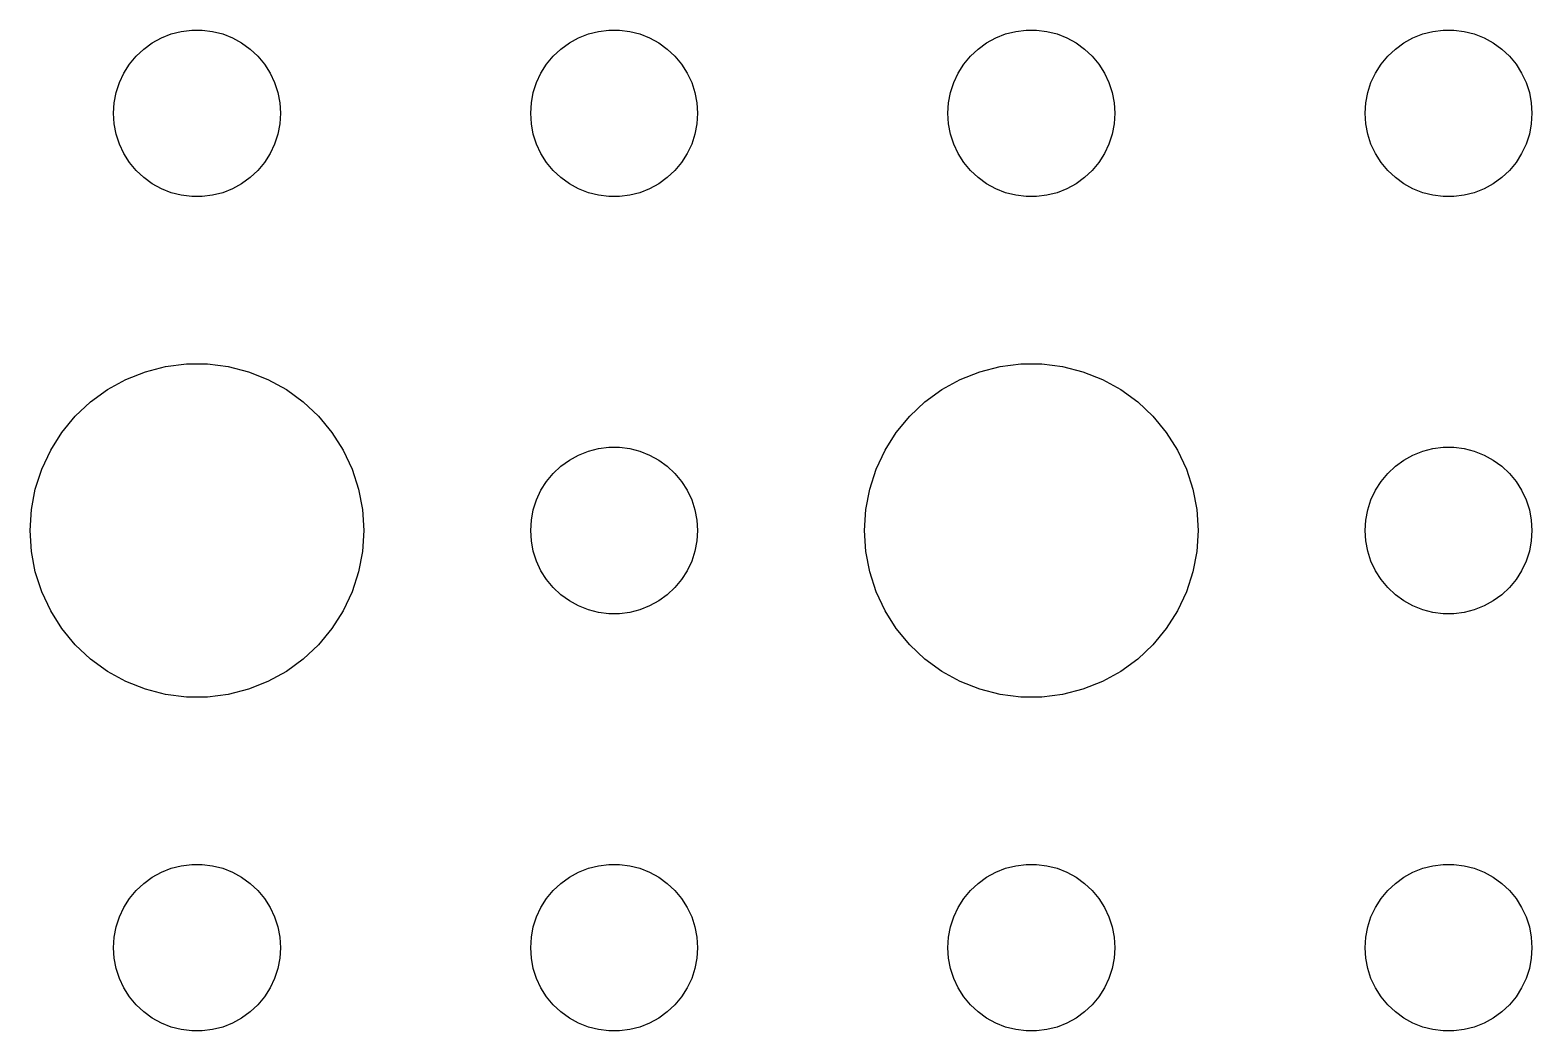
# Model space of a CAD drawing. Header units: metres. Extents: x -134 to 134, y 518 to 1078.
# Drawn here: x -100.5 to -73.5, y 660 to 678 of the extents above; entities that cross this region are included whole.
import ezdxf

# ---------------------------------------------------------------- set-up
doc = ezdxf.new("R2010")
doc.units = ezdxf.units.M

msp = doc.modelspace()

# ---------------------------------------------------------------- linework, layer by layer
for p, q in [((-97.9635, 677.927), (-97.7811, 677.973)), ((-97.7811, 677.973), (-97.5942, 677.997)), ((-97.5942, 677.997), (-97.4058, 677.997)), ((-97.4058, 677.997), (-97.2189, 677.973)), ((-97.2189, 677.973), (-97.0365, 677.927)), ((-90.4635, 677.927), (-90.2811, 677.973)), ((-90.2811, 677.973), (-90.0942, 677.997)), ((-90.0942, 677.997), (-89.9058, 677.997)), ((-89.9058, 677.997), (-89.7189, 677.973)), ((-89.7189, 677.973), (-89.5365, 677.927)), ((-82.9635, 677.927), (-82.7811, 677.973)), ((-82.7811, 677.973), (-82.5942, 677.997)), ((-82.5942, 677.997), (-82.4058, 677.997)), ((-82.4058, 677.997), (-82.2189, 677.973)), ((-82.2189, 677.973), (-82.0365, 677.927)), ((-75.4635, 677.927), (-75.2811, 677.973)), ((-75.2811, 677.973), (-75.0942, 677.997)), ((-75.0942, 677.997), (-74.9058, 677.997)), ((-74.9058, 677.997), (-74.7189, 677.973)), ((-74.7189, 677.973), (-74.5365, 677.927)), ((-98.4561, 677.656), (-98.3037, 677.766)), ((-98.3037, 677.766), (-98.1387, 677.857)), ((-98.1387, 677.857), (-97.9635, 677.927)), ((-97.0365, 677.927), (-96.8613, 677.857)), ((-96.8613, 677.857), (-96.6963, 677.766)), ((-96.6963, 677.766), (-96.5439, 677.656)), ((-90.9561, 677.656), (-90.8037, 677.766)), ((-90.8037, 677.766), (-90.6387, 677.857)), ((-90.6387, 677.857), (-90.4635, 677.927)), ((-89.5365, 677.927), (-89.3613, 677.857)), ((-89.3613, 677.857), (-89.1963, 677.766)), ((-89.1963, 677.766), (-89.0439, 677.656)), ((-83.4561, 677.656), (-83.3037, 677.766)), ((-83.3037, 677.766), (-83.1387, 677.857)), ((-83.1387, 677.857), (-82.9635, 677.927)), ((-82.0365, 677.927), (-81.8613, 677.857)), ((-81.8613, 677.857), (-81.6963, 677.766)), ((-81.6963, 677.766), (-81.5439, 677.656)), ((-75.9561, 677.656), (-75.8037, 677.766)), ((-75.8037, 677.766), (-75.6387, 677.857)), ((-75.6387, 677.857), (-75.4635, 677.927)), ((-74.5365, 677.927), (-74.3613, 677.857)), ((-74.3613, 677.857), (-74.1963, 677.766)), ((-74.1963, 677.766), (-74.0439, 677.656)), ((-98.7135, 677.382), (-98.5934, 677.527)), ((-98.5934, 677.527), (-98.4561, 677.656)), ((-96.5439, 677.656), (-96.4065, 677.527)), ((-96.4065, 677.527), (-96.2865, 677.382)), ((-91.2135, 677.382), (-91.0934, 677.527)), ((-91.0934, 677.527), (-90.9561, 677.656)), ((-89.0439, 677.656), (-88.9065, 677.527)), ((-88.9065, 677.527), (-88.7865, 677.382)), ((-83.7135, 677.382), (-83.5934, 677.527)), ((-83.5934, 677.527), (-83.4561, 677.656)), ((-81.5439, 677.656), (-81.4065, 677.527)), ((-81.4065, 677.527), (-81.2865, 677.382)), ((-76.2135, 677.382), (-76.0934, 677.527)), ((-76.0934, 677.527), (-75.9561, 677.656)), ((-74.0439, 677.656), (-73.9065, 677.527)), ((-73.9065, 677.527), (-73.7865, 677.382)), ((-98.8947, 677.052), (-98.8145, 677.223)), ((-98.8145, 677.223), (-98.7135, 677.382)), ((-96.2865, 677.382), (-96.1855, 677.223)), ((-96.1855, 677.223), (-96.1053, 677.052)), ((-91.3947, 677.052), (-91.3145, 677.223)), ((-91.3145, 677.223), (-91.2135, 677.382)), ((-88.7865, 677.382), (-88.6855, 677.223)), ((-88.6855, 677.223), (-88.6053, 677.052)), ((-83.8947, 677.052), (-83.8145, 677.223)), ((-83.8145, 677.223), (-83.7135, 677.382)), ((-81.2865, 677.382), (-81.1855, 677.223)), ((-81.1855, 677.223), (-81.1053, 677.052)), ((-76.3947, 677.052), (-76.3145, 677.223)), ((-76.3145, 677.223), (-76.2135, 677.382)), ((-73.7865, 677.382), (-73.6855, 677.223)), ((-73.6855, 677.223), (-73.6053, 677.052)), ((-98.9529, 676.873), (-98.8947, 677.052)), ((-96.1053, 677.052), (-96.0471, 676.873)), ((-91.4529, 676.873), (-91.3947, 677.052)), ((-88.6053, 677.052), (-88.5471, 676.873)), ((-83.9529, 676.873), (-83.8947, 677.052)), ((-81.1053, 677.052), (-81.0471, 676.873)), ((-76.4529, 676.873), (-76.3947, 677.052)), ((-73.6053, 677.052), (-73.5471, 676.873)), ((-99, 676.5), (-98.9882, 676.688)), ((-98.9882, 676.688), (-98.9529, 676.873)), ((-96.0471, 676.873), (-96.0118, 676.688)), ((-96.0118, 676.688), (-96, 676.5)), ((-91.5, 676.5), (-91.4882, 676.688)), ((-91.4882, 676.688), (-91.4529, 676.873)), ((-88.5471, 676.873), (-88.5118, 676.688)), ((-88.5118, 676.688), (-88.5, 676.5)), ((-84, 676.5), (-83.9882, 676.688)), ((-83.9882, 676.688), (-83.9529, 676.873)), ((-81.0471, 676.873), (-81.0118, 676.688)), ((-81.0118, 676.688), (-81, 676.5)), ((-76.5, 676.5), (-76.4882, 676.688)), ((-76.4882, 676.688), (-76.4529, 676.873)), ((-73.5471, 676.873), (-73.5118, 676.688)), ((-73.5118, 676.688), (-73.5, 676.5)), ((-98.9882, 676.312), (-99, 676.5)), ((-96, 676.5), (-96.0118, 676.312)), ((-91.4882, 676.312), (-91.5, 676.5)), ((-88.5, 676.5), (-88.5118, 676.312)), ((-83.9882, 676.312), (-84, 676.5)), ((-81, 676.5), (-81.0118, 676.312)), ((-76.4882, 676.312), (-76.5, 676.5)), ((-73.5, 676.5), (-73.5118, 676.312)), ((-98.9529, 676.127), (-98.9882, 676.312)), ((-98.8947, 675.948), (-98.9529, 676.127)), ((-96.0471, 676.127), (-96.1053, 675.948)), ((-96.0118, 676.312), (-96.0471, 676.127)), ((-91.4529, 676.127), (-91.4882, 676.312)), ((-91.3947, 675.948), (-91.4529, 676.127)), ((-88.5471, 676.127), (-88.6053, 675.948)), ((-88.5118, 676.312), (-88.5471, 676.127)), ((-83.9529, 676.127), (-83.9882, 676.312)), ((-83.8947, 675.948), (-83.9529, 676.127)), ((-81.0471, 676.127), (-81.1053, 675.948)), ((-81.0118, 676.312), (-81.0471, 676.127)), ((-76.4529, 676.127), (-76.4882, 676.312)), ((-76.3947, 675.948), (-76.4529, 676.127)), ((-73.5471, 676.127), (-73.6053, 675.948)), ((-73.5118, 676.312), (-73.5471, 676.127)), ((-98.8145, 675.777), (-98.8947, 675.948)), ((-96.1053, 675.948), (-96.1855, 675.777)), ((-91.3145, 675.777), (-91.3947, 675.948)), ((-88.6053, 675.948), (-88.6855, 675.777)), ((-83.8145, 675.777), (-83.8947, 675.948)), ((-81.1053, 675.948), (-81.1855, 675.777)), ((-76.3145, 675.777), (-76.3947, 675.948)), ((-73.6053, 675.948), (-73.6855, 675.777)), ((-98.7135, 675.618), (-98.8145, 675.777)), ((-98.5934, 675.473), (-98.7135, 675.618)), ((-96.2865, 675.618), (-96.4065, 675.473)), ((-96.1855, 675.777), (-96.2865, 675.618)), ((-91.2135, 675.618), (-91.3145, 675.777)), ((-91.0934, 675.473), (-91.2135, 675.618)), ((-88.7865, 675.618), (-88.9065, 675.473)), ((-88.6855, 675.777), (-88.7865, 675.618)), ((-83.7135, 675.618), (-83.8145, 675.777)), ((-83.5934, 675.473), (-83.7135, 675.618)), ((-81.2865, 675.618), (-81.4065, 675.473)), ((-81.1855, 675.777), (-81.2865, 675.618)), ((-76.2135, 675.618), (-76.3145, 675.777)), ((-76.0934, 675.473), (-76.2135, 675.618)), ((-73.7865, 675.618), (-73.9065, 675.473)), ((-73.6855, 675.777), (-73.7865, 675.618)), ((-98.4561, 675.344), (-98.5934, 675.473)), ((-98.3037, 675.234), (-98.4561, 675.344)), ((-96.5439, 675.344), (-96.6963, 675.234)), ((-96.4065, 675.473), (-96.5439, 675.344)), ((-90.9561, 675.344), (-91.0934, 675.473)), ((-90.8037, 675.234), (-90.9561, 675.344)), ((-89.0439, 675.344), (-89.1963, 675.234)), ((-88.9065, 675.473), (-89.0439, 675.344)), ((-83.4561, 675.344), (-83.5934, 675.473)), ((-83.3037, 675.234), (-83.4561, 675.344)), ((-81.5439, 675.344), (-81.6963, 675.234)), ((-81.4065, 675.473), (-81.5439, 675.344)), ((-75.9561, 675.344), (-76.0934, 675.473)), ((-75.8037, 675.234), (-75.9561, 675.344)), ((-74.0439, 675.344), (-74.1963, 675.234)), ((-73.9065, 675.473), (-74.0439, 675.344)), ((-98.1387, 675.143), (-98.3037, 675.234)), ((-97.9635, 675.073), (-98.1387, 675.143)), ((-97.7811, 675.027), (-97.9635, 675.073)), ((-97.5942, 675.003), (-97.7811, 675.027)), ((-97.4058, 675.003), (-97.5942, 675.003)), ((-97.2189, 675.027), (-97.4058, 675.003)), ((-97.0365, 675.073), (-97.2189, 675.027)), ((-96.8613, 675.143), (-97.0365, 675.073)), ((-96.6963, 675.234), (-96.8613, 675.143)), ((-90.6387, 675.143), (-90.8037, 675.234)), ((-90.4635, 675.073), (-90.6387, 675.143)), ((-90.2811, 675.027), (-90.4635, 675.073)), ((-90.0942, 675.003), (-90.2811, 675.027)), ((-89.9058, 675.003), (-90.0942, 675.003)), ((-89.7189, 675.027), (-89.9058, 675.003)), ((-89.5365, 675.073), (-89.7189, 675.027)), ((-89.3613, 675.143), (-89.5365, 675.073)), ((-89.1963, 675.234), (-89.3613, 675.143)), ((-83.1387, 675.143), (-83.3037, 675.234)), ((-82.9635, 675.073), (-83.1387, 675.143)), ((-82.7811, 675.027), (-82.9635, 675.073)), ((-82.5942, 675.003), (-82.7811, 675.027)), ((-82.4058, 675.003), (-82.5942, 675.003)), ((-82.2189, 675.027), (-82.4058, 675.003)), ((-82.0365, 675.073), (-82.2189, 675.027)), ((-81.8613, 675.143), (-82.0365, 675.073)), ((-81.6963, 675.234), (-81.8613, 675.143)), ((-75.6387, 675.143), (-75.8037, 675.234)), ((-75.4635, 675.073), (-75.6387, 675.143)), ((-75.2811, 675.027), (-75.4635, 675.073)), ((-75.0942, 675.003), (-75.2811, 675.027)), ((-74.9058, 675.003), (-75.0942, 675.003)), ((-74.7189, 675.027), (-74.9058, 675.003)), ((-74.5365, 675.073), (-74.7189, 675.027)), ((-74.3613, 675.143), (-74.5365, 675.073)), ((-74.1963, 675.234), (-74.3613, 675.143)), ((-98.7773, 671.714), (-98.427, 671.853)), ((-98.427, 671.853), (-98.0621, 671.947)), ((-98.0621, 671.947), (-97.6884, 671.994)), ((-97.6884, 671.994), (-97.3116, 671.994)), ((-97.3116, 671.994), (-96.9379, 671.947)), ((-96.9379, 671.947), (-96.573, 671.853)), ((-96.573, 671.853), (-96.2227, 671.714)), ((-83.7773, 671.714), (-83.427, 671.853)), ((-83.427, 671.853), (-83.0621, 671.947)), ((-83.0621, 671.947), (-82.6884, 671.994)), ((-82.6884, 671.994), (-82.3116, 671.994)), ((-82.3116, 671.994), (-81.9379, 671.947)), ((-81.9379, 671.947), (-81.573, 671.853)), ((-81.573, 671.853), (-81.2227, 671.714)), ((-99.4123, 671.312), (-99.1075, 671.533)), ((-99.1075, 671.533), (-98.7773, 671.714)), ((-96.2227, 671.714), (-95.8925, 671.533)), ((-95.8925, 671.533), (-95.5877, 671.312)), ((-84.4123, 671.312), (-84.1075, 671.533)), ((-84.1075, 671.533), (-83.7773, 671.714)), ((-81.2227, 671.714), (-80.8925, 671.533)), ((-80.8925, 671.533), (-80.5877, 671.312)), ((-99.6869, 671.054), (-99.4123, 671.312)), ((-95.5877, 671.312), (-95.3131, 671.054)), ((-84.6869, 671.054), (-84.4123, 671.312)), ((-80.5877, 671.312), (-80.3131, 671.054)), ((-99.927, 670.763), (-99.6869, 671.054)), ((-95.3131, 671.054), (-95.073, 670.763)), ((-84.927, 670.763), (-84.6869, 671.054)), ((-80.3131, 671.054), (-80.073, 670.763)), ((-100.129, 670.445), (-99.927, 670.763)), ((-95.073, 670.763), (-94.8711, 670.445)), ((-85.1289, 670.445), (-84.927, 670.763)), ((-80.073, 670.763), (-79.8711, 670.445)), ((-100.289, 670.104), (-100.129, 670.445)), ((-94.8711, 670.445), (-94.7107, 670.104)), ((-90.6387, 670.357), (-90.4635, 670.427)), ((-90.4635, 670.427), (-90.2811, 670.473)), ((-90.2811, 670.473), (-90.0942, 670.497)), ((-90.0942, 670.497), (-89.9058, 670.497)), ((-89.9058, 670.497), (-89.7189, 670.473)), ((-89.7189, 670.473), (-89.5365, 670.427)), ((-89.5365, 670.427), (-89.3613, 670.357)), ((-85.2893, 670.104), (-85.1289, 670.445)), ((-79.8711, 670.445), (-79.7107, 670.104)), ((-75.6387, 670.357), (-75.4635, 670.427)), ((-75.4635, 670.427), (-75.2811, 670.473)), ((-75.2811, 670.473), (-75.0942, 670.497)), ((-75.0942, 670.497), (-74.9058, 670.497)), ((-74.9058, 670.497), (-74.7189, 670.473)), ((-74.7189, 670.473), (-74.5365, 670.427)), ((-74.5365, 670.427), (-74.3613, 670.357)), ((-91.0934, 670.027), (-90.9561, 670.156)), ((-90.9561, 670.156), (-90.8037, 670.266)), ((-90.8037, 670.266), (-90.6387, 670.357)), ((-89.3613, 670.357), (-89.1963, 670.266)), ((-89.1963, 670.266), (-89.0439, 670.156)), ((-89.0439, 670.156), (-88.9065, 670.027)), ((-76.0934, 670.027), (-75.9561, 670.156)), ((-75.9561, 670.156), (-75.8037, 670.266)), ((-75.8037, 670.266), (-75.6387, 670.357)), ((-74.3613, 670.357), (-74.1963, 670.266)), ((-74.1963, 670.266), (-74.0439, 670.156)), ((-74.0439, 670.156), (-73.9065, 670.027)), ((-100.406, 669.746), (-100.289, 670.104)), ((-94.7107, 670.104), (-94.5943, 669.746)), ((-91.3145, 669.723), (-91.2135, 669.882)), ((-91.2135, 669.882), (-91.0934, 670.027)), ((-88.9065, 670.027), (-88.7865, 669.882)), ((-88.7865, 669.882), (-88.6855, 669.723)), ((-85.4057, 669.746), (-85.2893, 670.104)), ((-79.7107, 670.104), (-79.5943, 669.746)), ((-76.3145, 669.723), (-76.2135, 669.882)), ((-76.2135, 669.882), (-76.0934, 670.027)), ((-73.9065, 670.027), (-73.7865, 669.882)), ((-73.7865, 669.882), (-73.6855, 669.723)), ((-100.476, 669.376), (-100.406, 669.746)), ((-94.5943, 669.746), (-94.5237, 669.376)), ((-91.3947, 669.552), (-91.3145, 669.723)), ((-88.6855, 669.723), (-88.6053, 669.552)), ((-85.4763, 669.376), (-85.4057, 669.746)), ((-79.5943, 669.746), (-79.5237, 669.376)), ((-76.3947, 669.552), (-76.3145, 669.723)), ((-73.6855, 669.723), (-73.6053, 669.552)), ((-100.5, 669), (-100.476, 669.376)), ((-94.5237, 669.376), (-94.5, 669)), ((-91.4882, 669.188), (-91.4529, 669.373)), ((-91.4529, 669.373), (-91.3947, 669.552)), ((-88.6053, 669.552), (-88.5471, 669.373)), ((-88.5471, 669.373), (-88.5118, 669.188)), ((-85.5, 669), (-85.4763, 669.376)), ((-79.5237, 669.376), (-79.5, 669)), ((-76.4882, 669.188), (-76.4529, 669.373)), ((-76.4529, 669.373), (-76.3947, 669.552)), ((-73.6053, 669.552), (-73.5471, 669.373)), ((-73.5471, 669.373), (-73.5118, 669.188)), ((-91.5, 669), (-91.4882, 669.188)), ((-88.5118, 669.188), (-88.5, 669)), ((-76.5, 669), (-76.4882, 669.188)), ((-73.5118, 669.188), (-73.5, 669)), ((-100.476, 668.624), (-100.5, 669)), ((-94.5, 669), (-94.5237, 668.624)), ((-91.4882, 668.812), (-91.5, 669)), ((-91.4529, 668.627), (-91.4882, 668.812)), ((-88.5118, 668.812), (-88.5471, 668.627)), ((-88.5, 669), (-88.5118, 668.812)), ((-85.4763, 668.624), (-85.5, 669)), ((-79.5, 669), (-79.5237, 668.624)), ((-76.4882, 668.812), (-76.5, 669)), ((-76.4529, 668.627), (-76.4882, 668.812)), ((-73.5118, 668.812), (-73.5471, 668.627)), ((-73.5, 669), (-73.5118, 668.812)), ((-100.406, 668.254), (-100.476, 668.624)), ((-94.5237, 668.624), (-94.5943, 668.254)), ((-91.3947, 668.448), (-91.4529, 668.627)), ((-88.5471, 668.627), (-88.6053, 668.448)), ((-85.4057, 668.254), (-85.4763, 668.624)), ((-79.5237, 668.624), (-79.5943, 668.254)), ((-76.3947, 668.448), (-76.4529, 668.627)), ((-73.5471, 668.627), (-73.6053, 668.448)), ((-100.289, 667.896), (-100.406, 668.254)), ((-94.5943, 668.254), (-94.7107, 667.896)), ((-91.3145, 668.277), (-91.3947, 668.448)), ((-91.2135, 668.118), (-91.3145, 668.277)), ((-88.6855, 668.277), (-88.7865, 668.118)), ((-88.6053, 668.448), (-88.6855, 668.277)), ((-85.2893, 667.896), (-85.4057, 668.254)), ((-79.5943, 668.254), (-79.7107, 667.896)), ((-76.3145, 668.277), (-76.3947, 668.448)), ((-76.2135, 668.118), (-76.3145, 668.277)), ((-73.6855, 668.277), (-73.7865, 668.118)), ((-73.6053, 668.448), (-73.6855, 668.277)), ((-91.0934, 667.973), (-91.2135, 668.118)), ((-88.7865, 668.118), (-88.9065, 667.973)), ((-76.0934, 667.973), (-76.2135, 668.118)), ((-73.7865, 668.118), (-73.9065, 667.973)), ((-100.129, 667.555), (-100.289, 667.896)), ((-94.7107, 667.896), (-94.8711, 667.555)), ((-90.9561, 667.844), (-91.0934, 667.973)), ((-90.8037, 667.734), (-90.9561, 667.844)), ((-90.6387, 667.643), (-90.8037, 667.734)), ((-89.1963, 667.734), (-89.3613, 667.643)), ((-89.0439, 667.844), (-89.1963, 667.734)), ((-88.9065, 667.973), (-89.0439, 667.844)), ((-85.1289, 667.555), (-85.2893, 667.896)), ((-79.7107, 667.896), (-79.8711, 667.555)), ((-75.9561, 667.844), (-76.0934, 667.973)), ((-75.8037, 667.734), (-75.9561, 667.844)), ((-75.6387, 667.643), (-75.8037, 667.734)), ((-74.1963, 667.734), (-74.3613, 667.643)), ((-74.0439, 667.844), (-74.1963, 667.734)), ((-73.9065, 667.973), (-74.0439, 667.844)), ((-99.927, 667.237), (-100.129, 667.555)), ((-94.8711, 667.555), (-95.073, 667.237)), ((-90.4635, 667.573), (-90.6387, 667.643)), ((-90.2811, 667.527), (-90.4635, 667.573)), ((-90.0942, 667.503), (-90.2811, 667.527)), ((-89.9058, 667.503), (-90.0942, 667.503)), ((-89.7189, 667.527), (-89.9058, 667.503)), ((-89.5365, 667.573), (-89.7189, 667.527)), ((-89.3613, 667.643), (-89.5365, 667.573)), ((-84.927, 667.237), (-85.1289, 667.555)), ((-79.8711, 667.555), (-80.073, 667.237)), ((-75.4635, 667.573), (-75.6387, 667.643)), ((-75.2811, 667.527), (-75.4635, 667.573)), ((-75.0942, 667.503), (-75.2811, 667.527)), ((-74.9058, 667.503), (-75.0942, 667.503)), ((-74.7189, 667.527), (-74.9058, 667.503)), ((-74.5365, 667.573), (-74.7189, 667.527)), ((-74.3613, 667.643), (-74.5365, 667.573)), ((-99.6869, 666.946), (-99.927, 667.237)), ((-95.073, 667.237), (-95.3131, 666.946)), ((-84.6869, 666.946), (-84.927, 667.237)), ((-80.073, 667.237), (-80.3131, 666.946)), ((-99.4123, 666.688), (-99.6869, 666.946)), ((-95.3131, 666.946), (-95.5877, 666.688)), ((-84.4123, 666.688), (-84.6869, 666.946)), ((-80.3131, 666.946), (-80.5877, 666.688)), ((-99.1075, 666.467), (-99.4123, 666.688)), ((-95.5877, 666.688), (-95.8925, 666.467)), ((-84.1075, 666.467), (-84.4123, 666.688)), ((-80.5877, 666.688), (-80.8925, 666.467)), ((-98.7773, 666.286), (-99.1075, 666.467)), ((-95.8925, 666.467), (-96.2227, 666.286)), ((-83.7773, 666.286), (-84.1075, 666.467)), ((-80.8925, 666.467), (-81.2227, 666.286)), ((-98.427, 666.147), (-98.7773, 666.286)), ((-98.0621, 666.053), (-98.427, 666.147)), ((-96.573, 666.147), (-96.9379, 666.053)), ((-96.2227, 666.286), (-96.573, 666.147)), ((-83.427, 666.147), (-83.7773, 666.286)), ((-83.0621, 666.053), (-83.427, 666.147)), ((-81.573, 666.147), (-81.9379, 666.053)), ((-81.2227, 666.286), (-81.573, 666.147)), ((-97.6884, 666.006), (-98.0621, 666.053)), ((-97.3116, 666.006), (-97.6884, 666.006)), ((-96.9379, 666.053), (-97.3116, 666.006)), ((-82.6884, 666.006), (-83.0621, 666.053)), ((-82.3116, 666.006), (-82.6884, 666.006)), ((-81.9379, 666.053), (-82.3116, 666.006)), ((-98.3037, 662.766), (-98.1387, 662.857)), ((-98.1387, 662.857), (-97.9635, 662.927)), ((-97.9635, 662.927), (-97.7811, 662.973)), ((-97.7811, 662.973), (-97.5942, 662.997)), ((-97.5942, 662.997), (-97.4058, 662.997)), ((-97.4058, 662.997), (-97.2189, 662.973)), ((-97.2189, 662.973), (-97.0365, 662.927)), ((-97.0365, 662.927), (-96.8613, 662.857)), ((-96.8613, 662.857), (-96.6963, 662.766)), ((-90.8037, 662.766), (-90.6387, 662.857)), ((-90.6387, 662.857), (-90.4635, 662.927)), ((-90.4635, 662.927), (-90.2811, 662.973)), ((-90.2811, 662.973), (-90.0942, 662.997)), ((-90.0942, 662.997), (-89.9058, 662.997)), ((-89.9058, 662.997), (-89.7189, 662.973)), ((-89.7189, 662.973), (-89.5365, 662.927)), ((-89.5365, 662.927), (-89.3613, 662.857)), ((-89.3613, 662.857), (-89.1963, 662.766)), ((-83.3037, 662.766), (-83.1387, 662.857)), ((-83.1387, 662.857), (-82.9635, 662.927)), ((-82.9635, 662.927), (-82.7811, 662.973)), ((-82.7811, 662.973), (-82.5942, 662.997)), ((-82.5942, 662.997), (-82.4058, 662.997)), ((-82.4058, 662.997), (-82.2189, 662.973)), ((-82.2189, 662.973), (-82.0365, 662.927)), ((-82.0365, 662.927), (-81.8613, 662.857)), ((-81.8613, 662.857), (-81.6963, 662.766)), ((-75.8037, 662.766), (-75.6387, 662.857)), ((-75.6387, 662.857), (-75.4635, 662.927)), ((-75.4635, 662.927), (-75.2811, 662.973)), ((-75.2811, 662.973), (-75.0942, 662.997)), ((-75.0942, 662.997), (-74.9058, 662.997)), ((-74.9058, 662.997), (-74.7189, 662.973)), ((-74.7189, 662.973), (-74.5365, 662.927)), ((-74.5365, 662.927), (-74.3613, 662.857)), ((-74.3613, 662.857), (-74.1963, 662.766)), ((-98.5934, 662.527), (-98.4561, 662.656)), ((-98.4561, 662.656), (-98.3037, 662.766)), ((-96.6963, 662.766), (-96.5439, 662.656)), ((-96.5439, 662.656), (-96.4065, 662.527)), ((-91.0934, 662.527), (-90.9561, 662.656)), ((-90.9561, 662.656), (-90.8037, 662.766)), ((-89.1963, 662.766), (-89.0439, 662.656)), ((-89.0439, 662.656), (-88.9065, 662.527)), ((-83.5934, 662.527), (-83.4561, 662.656)), ((-83.4561, 662.656), (-83.3037, 662.766)), ((-81.6963, 662.766), (-81.5439, 662.656)), ((-81.5439, 662.656), (-81.4065, 662.527)), ((-76.0934, 662.527), (-75.9561, 662.656)), ((-75.9561, 662.656), (-75.8037, 662.766)), ((-74.1963, 662.766), (-74.0439, 662.656)), ((-74.0439, 662.656), (-73.9065, 662.527)), ((-98.8145, 662.223), (-98.7135, 662.382)), ((-98.7135, 662.382), (-98.5934, 662.527)), ((-96.4065, 662.527), (-96.2865, 662.382)), ((-96.2865, 662.382), (-96.1855, 662.223)), ((-91.3145, 662.223), (-91.2135, 662.382)), ((-91.2135, 662.382), (-91.0934, 662.527)), ((-88.9065, 662.527), (-88.7865, 662.382)), ((-88.7865, 662.382), (-88.6855, 662.223)), ((-83.8145, 662.223), (-83.7135, 662.382)), ((-83.7135, 662.382), (-83.5934, 662.527)), ((-81.4065, 662.527), (-81.2865, 662.382)), ((-81.2865, 662.382), (-81.1855, 662.223)), ((-76.3145, 662.223), (-76.2135, 662.382)), ((-76.2135, 662.382), (-76.0934, 662.527)), ((-73.9065, 662.527), (-73.7865, 662.382)), ((-73.7865, 662.382), (-73.6855, 662.223)), ((-98.9529, 661.873), (-98.8947, 662.052)), ((-98.8947, 662.052), (-98.8145, 662.223)), ((-96.1855, 662.223), (-96.1053, 662.052)), ((-96.1053, 662.052), (-96.0471, 661.873)), ((-91.4529, 661.873), (-91.3947, 662.052)), ((-91.3947, 662.052), (-91.3145, 662.223)), ((-88.6855, 662.223), (-88.6053, 662.052)), ((-88.6053, 662.052), (-88.5471, 661.873)), ((-83.9529, 661.873), (-83.8947, 662.052)), ((-83.8947, 662.052), (-83.8145, 662.223)), ((-81.1855, 662.223), (-81.1053, 662.052)), ((-81.1053, 662.052), (-81.0471, 661.873)), ((-76.4529, 661.873), (-76.3947, 662.052)), ((-76.3947, 662.052), (-76.3145, 662.223)), ((-73.6855, 662.223), (-73.6053, 662.052)), ((-73.6053, 662.052), (-73.5471, 661.873)), ((-98.9882, 661.688), (-98.9529, 661.873)), ((-96.0471, 661.873), (-96.0118, 661.688)), ((-91.4882, 661.688), (-91.4529, 661.873)), ((-88.5471, 661.873), (-88.5118, 661.688)), ((-83.9882, 661.688), (-83.9529, 661.873)), ((-81.0471, 661.873), (-81.0118, 661.688)), ((-76.4882, 661.688), (-76.4529, 661.873)), ((-73.5471, 661.873), (-73.5118, 661.688)), ((-99, 661.5), (-98.9882, 661.688)), ((-98.9882, 661.312), (-99, 661.5)), ((-96.0118, 661.688), (-96, 661.5)), ((-96, 661.5), (-96.0118, 661.312)), ((-91.5, 661.5), (-91.4882, 661.688)), ((-91.4882, 661.312), (-91.5, 661.5)), ((-88.5118, 661.688), (-88.5, 661.5)), ((-88.5, 661.5), (-88.5118, 661.312)), ((-84, 661.5), (-83.9882, 661.688)), ((-83.9882, 661.312), (-84, 661.5)), ((-81.0118, 661.688), (-81, 661.5)), ((-81, 661.5), (-81.0118, 661.312)), ((-76.5, 661.5), (-76.4882, 661.688)), ((-76.4882, 661.312), (-76.5, 661.5)), ((-73.5118, 661.688), (-73.5, 661.5)), ((-73.5, 661.5), (-73.5118, 661.312)), ((-98.9529, 661.127), (-98.9882, 661.312)), ((-96.0118, 661.312), (-96.0471, 661.127)), ((-91.4529, 661.127), (-91.4882, 661.312)), ((-88.5118, 661.312), (-88.5471, 661.127)), ((-83.9529, 661.127), (-83.9882, 661.312)), ((-81.0118, 661.312), (-81.0471, 661.127)), ((-76.4529, 661.127), (-76.4882, 661.312)), ((-73.5118, 661.312), (-73.5471, 661.127)), ((-98.8947, 660.948), (-98.9529, 661.127)), ((-96.0471, 661.127), (-96.1053, 660.948)), ((-91.3947, 660.948), (-91.4529, 661.127)), ((-88.5471, 661.127), (-88.6053, 660.948)), ((-83.8947, 660.948), (-83.9529, 661.127)), ((-81.0471, 661.127), (-81.1053, 660.948)), ((-76.3947, 660.948), (-76.4529, 661.127)), ((-73.5471, 661.127), (-73.6053, 660.948)), ((-98.8145, 660.777), (-98.8947, 660.948)), ((-98.7135, 660.618), (-98.8145, 660.777)), ((-96.1855, 660.777), (-96.2865, 660.618)), ((-96.1053, 660.948), (-96.1855, 660.777)), ((-91.3145, 660.777), (-91.3947, 660.948)), ((-91.2135, 660.618), (-91.3145, 660.777)), ((-88.6855, 660.777), (-88.7865, 660.618)), ((-88.6053, 660.948), (-88.6855, 660.777)), ((-83.8145, 660.777), (-83.8947, 660.948)), ((-83.7135, 660.618), (-83.8145, 660.777)), ((-81.1855, 660.777), (-81.2865, 660.618)), ((-81.1053, 660.948), (-81.1855, 660.777)), ((-76.3145, 660.777), (-76.3947, 660.948)), ((-76.2135, 660.618), (-76.3145, 660.777)), ((-73.6855, 660.777), (-73.7865, 660.618)), ((-73.6053, 660.948), (-73.6855, 660.777)), ((-98.5934, 660.473), (-98.7135, 660.618)), ((-98.4561, 660.344), (-98.5934, 660.473)), ((-96.4065, 660.473), (-96.5439, 660.344)), ((-96.2865, 660.618), (-96.4065, 660.473)), ((-91.0934, 660.473), (-91.2135, 660.618)), ((-90.9561, 660.344), (-91.0934, 660.473)), ((-88.9065, 660.473), (-89.0439, 660.344)), ((-88.7865, 660.618), (-88.9065, 660.473)), ((-83.5934, 660.473), (-83.7135, 660.618)), ((-83.4561, 660.344), (-83.5934, 660.473)), ((-81.4065, 660.473), (-81.5439, 660.344)), ((-81.2865, 660.618), (-81.4065, 660.473)), ((-76.0934, 660.473), (-76.2135, 660.618)), ((-75.9561, 660.344), (-76.0934, 660.473)), ((-73.9065, 660.473), (-74.0439, 660.344)), ((-73.7865, 660.618), (-73.9065, 660.473)), ((-98.3037, 660.234), (-98.4561, 660.344)), ((-98.1387, 660.143), (-98.3037, 660.234)), ((-96.6963, 660.234), (-96.8613, 660.143)), ((-96.5439, 660.344), (-96.6963, 660.234)), ((-90.8037, 660.234), (-90.9561, 660.344)), ((-90.6387, 660.143), (-90.8037, 660.234)), ((-89.1963, 660.234), (-89.3613, 660.143)), ((-89.0439, 660.344), (-89.1963, 660.234)), ((-83.3037, 660.234), (-83.4561, 660.344)), ((-83.1387, 660.143), (-83.3037, 660.234)), ((-81.6963, 660.234), (-81.8613, 660.143)), ((-81.5439, 660.344), (-81.6963, 660.234)), ((-75.8037, 660.234), (-75.9561, 660.344)), ((-75.6387, 660.143), (-75.8037, 660.234)), ((-74.1963, 660.234), (-74.3613, 660.143)), ((-74.0439, 660.344), (-74.1963, 660.234)), ((-97.9635, 660.073), (-98.1387, 660.143)), ((-97.7811, 660.027), (-97.9635, 660.073)), ((-97.5942, 660.003), (-97.7811, 660.027)), ((-97.4058, 660.003), (-97.5942, 660.003)), ((-97.2189, 660.027), (-97.4058, 660.003)), ((-97.0365, 660.073), (-97.2189, 660.027)), ((-96.8613, 660.143), (-97.0365, 660.073)), ((-90.4635, 660.073), (-90.6387, 660.143)), ((-90.2811, 660.027), (-90.4635, 660.073)), ((-90.0942, 660.003), (-90.2811, 660.027)), ((-89.9058, 660.003), (-90.0942, 660.003)), ((-89.7189, 660.027), (-89.9058, 660.003)), ((-89.5365, 660.073), (-89.7189, 660.027)), ((-89.3613, 660.143), (-89.5365, 660.073)), ((-82.9635, 660.073), (-83.1387, 660.143)), ((-82.7811, 660.027), (-82.9635, 660.073)), ((-82.5942, 660.003), (-82.7811, 660.027)), ((-82.4058, 660.003), (-82.5942, 660.003)), ((-82.2189, 660.027), (-82.4058, 660.003)), ((-82.0365, 660.073), (-82.2189, 660.027)), ((-81.8613, 660.143), (-82.0365, 660.073)), ((-75.4635, 660.073), (-75.6387, 660.143)), ((-75.2811, 660.027), (-75.4635, 660.073)), ((-75.0942, 660.003), (-75.2811, 660.027)), ((-74.9058, 660.003), (-75.0942, 660.003)), ((-74.7189, 660.027), (-74.9058, 660.003)), ((-74.5365, 660.073), (-74.7189, 660.027)), ((-74.3613, 660.143), (-74.5365, 660.073))]:
    msp.add_line(p, q)

doc.saveas('drawing.dxf')
